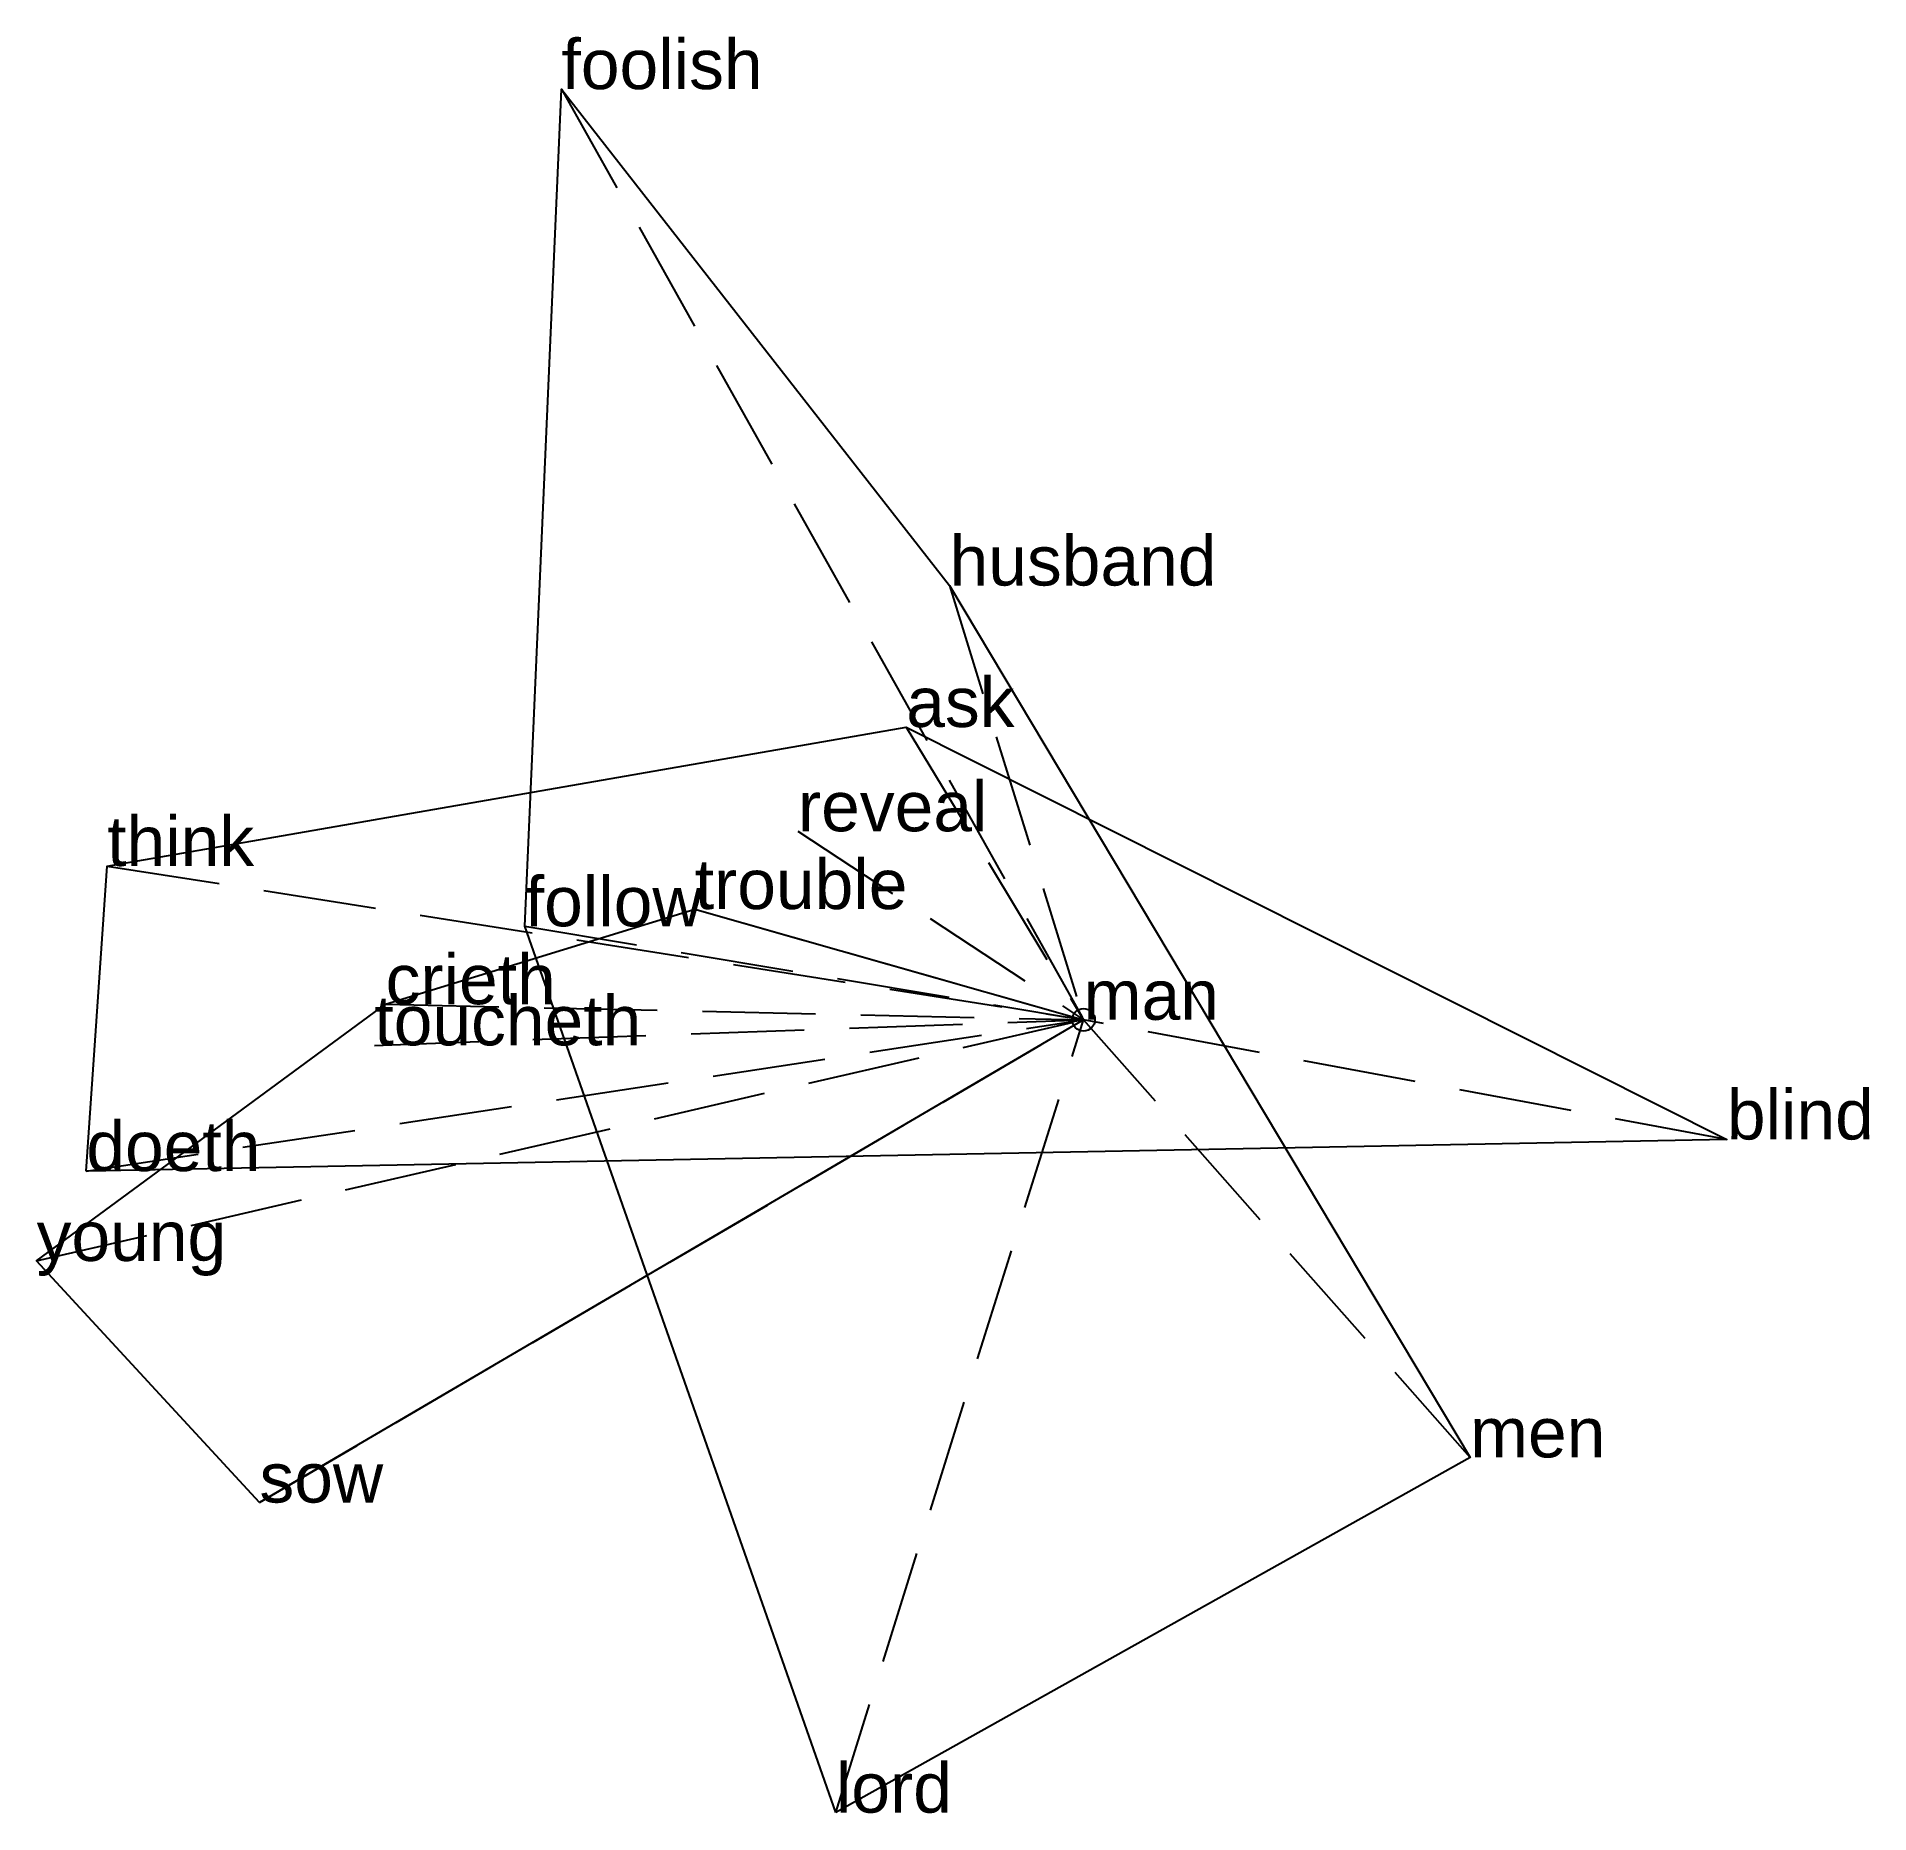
# Model space of a CAD drawing. Extents: x -2.31 to 1.74, y -1.75 to 2.17.
import ezdxf

# ---------------------------------------------------------------- set-up
doc = ezdxf.new("R2010")
doc.units = 0
doc.linetypes.add('DASHED2', pattern=[0.3, 0.25, -0.05])
for name, color, linetype in [('TEXT_nt', 1, 'CONTINUOUS'), ('TEXT_ot', 1, 'CONTINUOUS'), ('TEXT_q', 1, 'CONTINUOUS')]:
    doc.layers.add(name, color=color, linetype=linetype)
doc.styles.get("Standard").update_dxf_attribs({"font": 'arial.ttf'})

# ---------------------------------------------------------------- blocks, each defined once
blk = doc.blocks.new('ot-man')
at = {"layer": 'LINES_ot', "linetype": 'DASHED2'}
for p in [(-1.1531, 2.0556), (-0.296, 0.9592), (-1.2342, 0.2065), (-0.5471, -1.7511), (0, 0), (0.8535, -0.9665)]:
    blk.add_line(p, (0, 0), dxfattribs=at)
at = {"layer": 'ORIGIN_ot'}
blk.add_circle((0, 0), 0.025, dxfattribs=at)
at = {"layer": 'TEXT_ot'}
for s, p in [('foolish', (-1.1531, 2.0556)), ('husband', (-0.296, 0.9592)), ('follow', (-1.2342, 0.2065)), ('man', (0, 0)), ('men', (0.8535, -0.9665)), ('lord', (-0.5471, -1.7511))]:
    blk.add_text(s, height=0.11, dxfattribs=at).set_placement(p)
blk = doc.blocks.new('nt-man')
at = {"layer": 'LINES_nt', "linetype": 'DASHED2'}
for p in [(-0.3917, 0.6467), (-0.6308, 0.4164), (-2.1565, 0.3397), (-2.2026, -0.3341), (0, 0), (1.4207, -0.2643)]:
    blk.add_line(p, (0, 0), dxfattribs=at)
at = {"layer": 'ORIGIN_nt'}
blk.add_circle((0, 0), 0.025, dxfattribs=at)
at = {"layer": 'TEXT_nt'}
for s, p in [('ask', (-0.3917, 0.6467)), ('reveal', (-0.6308, 0.4164)), ('think', (-2.1565, 0.3397)), ('man', (0, 0)), ('blind', (1.4207, -0.2643)), ('doeth', (-2.2026, -0.3341))]:
    blk.add_text(s, height=0.11, dxfattribs=at).set_placement(p)
blk = doc.blocks.new('q-man')
at = {"layer": 'LINES_q', "linetype": 'DASHED2'}
for p in [(-0.8588, 0.2446), (-2.3123, -0.5326), (-1.8202, -1.0662), (-1.5664, -0.0564), (-1.5416, 0.0345), (0, 0)]:
    blk.add_line(p, (0, 0), dxfattribs=at)
at = {"layer": 'ORIGIN_q'}
blk.add_circle((0, 0), 0.025, dxfattribs=at)
at = {"layer": 'TEXT_q'}
for s, p in [('trouble', (-0.8588, 0.2446)), ('crieth', (-1.5416, 0.0345)), ('man', (0, 0)), ('toucheth', (-1.5664, -0.0564)), ('young', (-2.3123, -0.5326)), ('sow', (-1.8202, -1.0662))]:
    blk.add_text(s, height=0.11, dxfattribs=at).set_placement(p)

msp = doc.modelspace()

# ---------------------------------------------------------------- linework, layer by layer
at = {"layer": 'OUTLINE_nt', "linetype": 'CONTINUOUS'}
msp.add_polyline3d([(-2.2026, -0.3341, 0), (-2.1565, 0.3397, 0), (-0.3917, 0.6467, 0), (1.4207, -0.2643, 0), (-2.2026, -0.3341, 0)], close=True, dxfattribs=at)
at = {"layer": 'OUTLINE_ot', "linetype": 'CONTINUOUS'}
msp.add_polyline3d([(-0.5471, -1.7511, 0), (-1.2342, 0.2065, 0), (-1.1531, 2.0556, 0), (-0.296, 0.9592, 0), (0.8535, -0.9665, 0), (-0.5471, -1.7511, 0)], close=True, dxfattribs=at)
at = {"layer": 'OUTLINE_q', "linetype": 'CONTINUOUS'}
msp.add_polyline3d([(-1.8202, -1.0662, 0), (-2.3123, -0.5326, 0), (-1.5416, 0.0345, 0), (-0.8588, 0.2446, 0), (0, 0, 0), (-1.8202, -1.0662, 0)], close=True, dxfattribs=at)

# ---------------------------------------------------------------- block references
for name in ['ot-man', 'nt-man', 'q-man']:
    msp.add_blockref(name, (0, 0))

doc.saveas('drawing.dxf')
